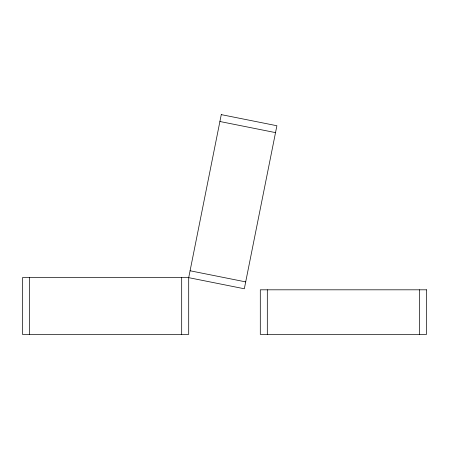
<?xml version="1.0" encoding="UTF-8"?>
<svg xmlns="http://www.w3.org/2000/svg" width="449" height="449" viewBox="0 0 449 449"><rect width="100%" height="100%" fill="white"/><g stroke="black" fill="none" stroke-linecap="round" stroke-linejoin="round"><path stroke-width="0.67" d="M219.903 121.505L275.523 132.618M190.079 270.775L245.698 281.893M419.534 289.813L419.534 334.376M267.312 289.813L267.312 334.376M181.688 277.656L181.688 334.376M29.466 277.656L29.466 334.376M221.278 114.624L188.703 277.656L188.703 334.376L22.45 334.376L22.45 277.656L188.703 277.656L244.323 288.769L276.898 125.742L221.278 114.624M426.55 289.813L260.297 289.813L260.297 334.376L426.55 334.376L426.55 289.813"/></g></svg>
